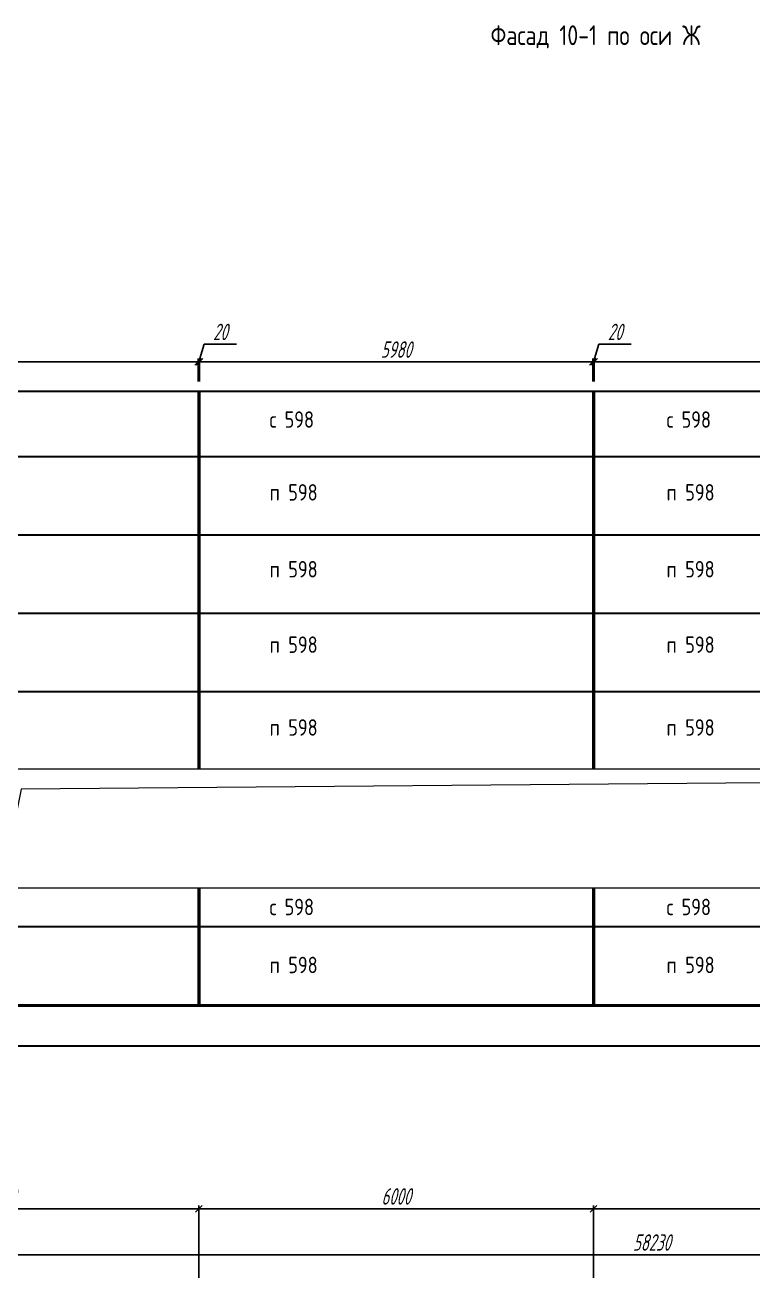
# Model space of a CAD drawing. Header units: millimetres. Extents: x -351329 to 406471, y -253833 to 111767.
# Drawn here: x -68303 to -57246, y -138756 to -119577 of the extents above; entities that cross this region are included whole.
import ezdxf

# ---------------------------------------------------------------- set-up
doc = ezdxf.new("R2010")
doc.units = ezdxf.units.MM
for name, color, linetype, lineweight in [('_Окна_двери', 131, 'Continuous', 15), ('_Оси', 90, 'Continuous', 13), ('_Размеры', 120, 'Continuous', 13), ('_Сендвичи', 230, 'Continuous', 30), ('_Стены', 7, 'Continuous', 30), ('_Текст', 141, 'Continuous', 20), ('выноска', 7, 'Continuous', 13), ('Нумерация', 91, 'Continuous', 30), ('Нумерация 1000', 50, 'Continuous', 35)]:
    doc.layers.add(name, color=color, linetype=linetype, lineweight=lineweight)
doc.styles.add('Museo sans', font='CS_Gost2304.shx')
doc.styles.add('СПДС_размеры', font='spdswin.shx', dxfattribs={"width": 0.8, "oblique": 15})
doc.dimstyles.new('СПДС', dxfattribs={"dimtxt": 2.5, "dimasz": 1, "dimexe": 0.5, "dimexo": 1.5, "dimtad": 1, "dimdec": 0, "dimtxsty": 'СПДС_размеры', "dimblk": 'OBLIQUE', "dimcen": 2.5, "dimdle": 0.5, "dimadec": 8, "dimazin": 0, "dimtfac": 1, "dimtdec": 0, "dimtix": 1, "dimtmove": 0, "dimatfit": 3, "dimfxl": 1, "dimarcsym": 0})

# ---------------------------------------------------------------- blocks, each defined once
blk = doc.blocks.new('_Oblique')
at = {"layer": 'выноска', "color": 0, "lineweight": -2}
blk.add_line((-0.5, -0.5), (0.5, 0.5), dxfattribs=at)
blk = doc.blocks.new('*D362')
at = {"layer": '_Оси', "color": 0, "lineweight": -2, "transparency": 16777216}
for p, q in [((-29616, -138256), (-87946, -138256)), ((-87896, -138606), (-87896, -138206)), ((-29666, -138606), (-29666, -138206))]:
    blk.add_line(p, q, dxfattribs=at)
at = {"layer": 'Defpoints', "color": 0, "transparency": 16777216}
for p in [(-87896, -138256), (-87896, -138756), (-29666, -138756)]:
    blk.add_point(p, dxfattribs=at)
at = {"layer": '_Оси', "color": 0, "lineweight": -2, "transparency": 16777216, "xscale": 100, "yscale": 100, "zscale": 100, "rotation": 180}
blk.add_blockref('_Oblique', (-87896, -138256), dxfattribs=at)
at = {"layer": '_Оси', "color": 0, "lineweight": -2, "transparency": 16777216, "xscale": 100, "yscale": 100, "zscale": 100}
blk.add_blockref('_Oblique', (-29666, -138256), dxfattribs=at)
at = {"layer": '_Оси', "color": 0, "lineweight": 25, "transparency": 16777216, "insert": (-58781, -138069), "char_height": 250, "attachment_point": 5, "style": 'СПДС_размеры'}
blk.add_mtext('58230', dxfattribs=at)
blk = doc.blocks.new('*D367')
at = {"layer": '_Оси', "color": 0, "lineweight": -2, "transparency": 16777216}
for p, q in [((-59666, -138606), (-59666, -137506)), ((-53666, -138606), (-53666, -137506)), ((-53616, -137556), (-59716, -137556))]:
    blk.add_line(p, q, dxfattribs=at)
at = {"layer": 'Defpoints', "color": 0, "transparency": 16777216}
for p in [(-59666, -137556), (-59666, -138756), (-53666, -138756)]:
    blk.add_point(p, dxfattribs=at)
at = {"layer": '_Оси', "color": 0, "lineweight": -2, "transparency": 16777216, "xscale": 100, "yscale": 100, "zscale": 100, "rotation": 180}
blk.add_blockref('_Oblique', (-59666, -137556), dxfattribs=at)
at = {"layer": '_Оси', "color": 0, "lineweight": -2, "transparency": 16777216, "xscale": 100, "yscale": 100, "zscale": 100}
blk.add_blockref('_Oblique', (-53666, -137556), dxfattribs=at)
at = {"layer": '_Оси', "color": 0, "lineweight": 25, "transparency": 16777216, "insert": (-56666, -137369), "char_height": 250, "attachment_point": 5, "style": 'СПДС_размеры'}
blk.add_mtext('6000', dxfattribs=at)
blk = doc.blocks.new('*D368')
at = {"layer": '_Оси', "color": 0, "lineweight": -2, "transparency": 16777216}
for p, q in [((-65666, -138606), (-65666, -137506)), ((-59666, -138606), (-59666, -137506)), ((-59616, -137556), (-65716, -137556))]:
    blk.add_line(p, q, dxfattribs=at)
at = {"layer": 'Defpoints', "color": 0, "transparency": 16777216}
for p in [(-65666, -137556), (-65666, -138756), (-59666, -138756)]:
    blk.add_point(p, dxfattribs=at)
at = {"layer": '_Оси', "color": 0, "lineweight": -2, "transparency": 16777216, "xscale": 100, "yscale": 100, "zscale": 100, "rotation": 180}
blk.add_blockref('_Oblique', (-65666, -137556), dxfattribs=at)
at = {"layer": '_Оси', "color": 0, "lineweight": -2, "transparency": 16777216, "xscale": 100, "yscale": 100, "zscale": 100}
blk.add_blockref('_Oblique', (-59666, -137556), dxfattribs=at)
at = {"layer": '_Оси', "color": 0, "lineweight": 25, "transparency": 16777216, "insert": (-62666, -137369), "char_height": 250, "attachment_point": 5, "style": 'СПДС_размеры'}
blk.add_mtext('6000', dxfattribs=at)
blk = doc.blocks.new('*D369')
at = {"layer": '_Оси', "color": 0, "lineweight": -2, "transparency": 16777216}
for p, q in [((-71666, -138606), (-71666, -137506)), ((-65666, -138606), (-65666, -137506)), ((-65616, -137556), (-71716, -137556))]:
    blk.add_line(p, q, dxfattribs=at)
at = {"layer": 'Defpoints', "color": 0, "transparency": 16777216}
for p in [(-71666, -137556), (-71666, -138756), (-65666, -138756)]:
    blk.add_point(p, dxfattribs=at)
at = {"layer": '_Оси', "color": 0, "lineweight": -2, "transparency": 16777216, "xscale": 100, "yscale": 100, "zscale": 100, "rotation": 180}
blk.add_blockref('_Oblique', (-71666, -137556), dxfattribs=at)
at = {"layer": '_Оси', "color": 0, "lineweight": -2, "transparency": 16777216, "xscale": 100, "yscale": 100, "zscale": 100}
blk.add_blockref('_Oblique', (-65666, -137556), dxfattribs=at)
at = {"layer": '_Оси', "color": 0, "lineweight": 25, "transparency": 16777216, "insert": (-68666, -137369), "char_height": 250, "attachment_point": 5, "style": 'СПДС_размеры'}
blk.add_mtext('6000', dxfattribs=at)
blk = doc.blocks.new('*U380')
at = {"color": 0, "ltscale": 100}
blk.add_lwpolyline([(0, 0), (36000, 0), (36000, 1800), (0, 1800)], close=True, dxfattribs=at)
blk.add_lwpolyline([(36000, 1800), (300, 1500), (0, 0)], dxfattribs=at)
blk = doc.blocks.new('*D389')
at = {"layer": '_Размеры', "color": 0, "lineweight": -2, "ltscale": 100, "transparency": 16777216}
for p, q in [((-72531, -124990), (-72531, -124642)), ((-65676, -124990), (-65676, -124642)), ((-72581, -124692), (-65626, -124692))]:
    blk.add_line(p, q, dxfattribs=at)
at = {"layer": 'Defpoints', "color": 0, "ltscale": 100, "transparency": 16777216}
for p in [(-65676, -124692), (-72531, -125140), (-65676, -125140)]:
    blk.add_point(p, dxfattribs=at)
at = {"layer": '_Размеры', "color": 0, "lineweight": -2, "ltscale": 100, "transparency": 16777216, "xscale": 100, "yscale": 100, "zscale": 100, "rotation": 180}
blk.add_blockref('_Oblique', (-72531, -124692), dxfattribs=at)
at = {"layer": '_Размеры', "color": 0, "lineweight": -2, "ltscale": 100, "transparency": 16777216, "xscale": 100, "yscale": 100, "zscale": 100}
blk.add_blockref('_Oblique', (-65676, -124692), dxfattribs=at)
at = {"layer": '_Размеры', "color": 0, "ltscale": 100, "transparency": 16777216, "insert": (-69104, -124504), "char_height": 250, "attachment_point": 5, "style": 'СПДС_размеры'}
blk.add_mtext('6855', dxfattribs=at)
blk = doc.blocks.new('*D390')
at = {"layer": '_Размеры', "color": 0, "lineweight": -2, "ltscale": 100, "transparency": 16777216}
for p, q in [((-65666, -124692), (-65586, -124423)), ((-65586, -124423), (-65092, -124423)), ((-65676, -124990), (-65676, -124642)), ((-65656, -124990), (-65656, -124642)), ((-65676, -124692), (-65776, -124692)), ((-65676, -124692), (-65656, -124692)), ((-65676, -124692), (-65656, -124692)), ((-65656, -124692), (-65556, -124692))]:
    blk.add_line(p, q, dxfattribs=at)
at = {"layer": 'Defpoints', "color": 0, "ltscale": 100, "transparency": 16777216}
for p in [(-65656, -124692), (-65676, -125140), (-65656, -125140)]:
    blk.add_point(p, dxfattribs=at)
at = {"layer": '_Размеры', "color": 0, "lineweight": -2, "ltscale": 100, "transparency": 16777216, "xscale": 100, "yscale": 100, "zscale": 100}
blk.add_blockref('_Oblique', (-65676, -124692), dxfattribs=at)
at = {"layer": '_Размеры', "color": 0, "lineweight": -2, "ltscale": 100, "transparency": 16777216, "xscale": 100, "yscale": 100, "zscale": 100, "rotation": 180}
blk.add_blockref('_Oblique', (-65656, -124692), dxfattribs=at)
at = {"layer": '_Размеры', "color": 0, "ltscale": 100, "transparency": 16777216, "insert": (-65339, -124236), "char_height": 250, "attachment_point": 5, "style": 'СПДС_размеры'}
blk.add_mtext('20', dxfattribs=at)
blk = doc.blocks.new('*D391')
at = {"layer": '_Размеры', "color": 0, "lineweight": -2, "ltscale": 100, "transparency": 16777216}
for p, q in [((-65656, -124990), (-65656, -124642)), ((-59676, -124990), (-59676, -124642)), ((-65706, -124692), (-59626, -124692))]:
    blk.add_line(p, q, dxfattribs=at)
at = {"layer": 'Defpoints', "color": 0, "ltscale": 100, "transparency": 16777216}
for p in [(-59676, -124692), (-65656, -125140), (-59676, -125140)]:
    blk.add_point(p, dxfattribs=at)
at = {"layer": '_Размеры', "color": 0, "lineweight": -2, "ltscale": 100, "transparency": 16777216, "xscale": 100, "yscale": 100, "zscale": 100, "rotation": 180}
blk.add_blockref('_Oblique', (-65656, -124692), dxfattribs=at)
at = {"layer": '_Размеры', "color": 0, "lineweight": -2, "ltscale": 100, "transparency": 16777216, "xscale": 100, "yscale": 100, "zscale": 100}
blk.add_blockref('_Oblique', (-59676, -124692), dxfattribs=at)
at = {"layer": '_Размеры', "color": 0, "ltscale": 100, "transparency": 16777216, "insert": (-62666, -124504), "char_height": 250, "attachment_point": 5, "style": 'СПДС_размеры'}
blk.add_mtext('5980', dxfattribs=at)
blk = doc.blocks.new('*D392')
at = {"layer": '_Размеры', "color": 0, "lineweight": -2, "ltscale": 100, "transparency": 16777216}
for p, q in [((-59666, -124692), (-59586, -124423)), ((-59586, -124423), (-59092, -124423)), ((-59676, -124990), (-59676, -124642)), ((-59656, -124990), (-59656, -124642)), ((-59676, -124692), (-59776, -124692)), ((-59676, -124692), (-59656, -124692)), ((-59676, -124692), (-59656, -124692)), ((-59656, -124692), (-59556, -124692))]:
    blk.add_line(p, q, dxfattribs=at)
at = {"layer": 'Defpoints', "color": 0, "ltscale": 100, "transparency": 16777216}
for p in [(-59656, -124692), (-59676, -125140), (-59656, -125140)]:
    blk.add_point(p, dxfattribs=at)
at = {"layer": '_Размеры', "color": 0, "lineweight": -2, "ltscale": 100, "transparency": 16777216, "xscale": 100, "yscale": 100, "zscale": 100}
blk.add_blockref('_Oblique', (-59676, -124692), dxfattribs=at)
at = {"layer": '_Размеры', "color": 0, "lineweight": -2, "ltscale": 100, "transparency": 16777216, "xscale": 100, "yscale": 100, "zscale": 100, "rotation": 180}
blk.add_blockref('_Oblique', (-59656, -124692), dxfattribs=at)
at = {"layer": '_Размеры', "color": 0, "ltscale": 100, "transparency": 16777216, "insert": (-59339, -124236), "char_height": 250, "attachment_point": 5, "style": 'СПДС_размеры'}
blk.add_mtext('20', dxfattribs=at)
blk = doc.blocks.new('*D393')
at = {"layer": '_Размеры', "color": 0, "lineweight": -2, "ltscale": 100, "transparency": 16777216}
for p, q in [((-59656, -124990), (-59656, -124642)), ((-53676, -124990), (-53676, -124642)), ((-59706, -124692), (-53626, -124692))]:
    blk.add_line(p, q, dxfattribs=at)
at = {"layer": 'Defpoints', "color": 0, "ltscale": 100, "transparency": 16777216}
for p in [(-53676, -124692), (-59656, -125140), (-53676, -125140)]:
    blk.add_point(p, dxfattribs=at)
at = {"layer": '_Размеры', "color": 0, "lineweight": -2, "ltscale": 100, "transparency": 16777216, "xscale": 100, "yscale": 100, "zscale": 100, "rotation": 180}
blk.add_blockref('_Oblique', (-59656, -124692), dxfattribs=at)
at = {"layer": '_Размеры', "color": 0, "lineweight": -2, "ltscale": 100, "transparency": 16777216, "xscale": 100, "yscale": 100, "zscale": 100}
blk.add_blockref('_Oblique', (-53676, -124692), dxfattribs=at)
at = {"layer": '_Размеры', "color": 0, "ltscale": 100, "transparency": 16777216, "insert": (-56666, -124504), "char_height": 250, "attachment_point": 5, "style": 'СПДС_размеры'}
blk.add_mtext('5980', dxfattribs=at)

msp = doc.modelspace()

# ---------------------------------------------------------------- linework, layer by layer
at = {"layer": '_Сендвичи', "ltscale": 100}
for p, q in [((-29196.2, -125140), (-72551.2, -125140)), ((-65676.2, -125140), (-65676.2, -130880)), ((-65656.2, -125140), (-65656.2, -130880)), ((-59676.2, -125140), (-59676.2, -130880)), ((-59656.2, -125140), (-59656.2, -130880)), ((-88241.2, -126130), (-29196.2, -126130)), ((-88241.2, -127320), (-29196.2, -127320)), ((-88241.2, -128510), (-29196.2, -128510)), ((-77396.2, -129700), (-29196.2, -129700)), ((-65676.2, -132680), (-65676.2, -134460)), ((-65656.2, -132680), (-65656.2, -134460)), ((-59676.2, -132680), (-59676.2, -134460)), ((-59656.2, -132680), (-59656.2, -134460)), ((-77396.2, -133270), (-29196.2, -133270)), ((-77396.2, -134460), (-29196.2, -134460))]:
    msp.add_line(p, q, dxfattribs=at)
at = {"layer": '_Стены', "ltscale": 100}
msp.add_lwpolyline([(-83396.2, -134480), (-88396.2, -134480), (-88396.2, -135080), (-29041.2, -135080), (-29041.2, -134480), (-77396.2, -134480)], dxfattribs=at)

# ---------------------------------------------------------------- block references
at = {"layer": '_Окна_двери', "ltscale": 100}
msp.add_blockref('*U380', (-68666.2, -132680), dxfattribs=at)

# ---------------------------------------------------------------- texts
at = {"layer": '_Текст', "linetype": 'Continuous', "ltscale": 100, "style": 'Museo sans'}
msp.add_text('Фасад 10-1 по оси Ж', height=300, dxfattribs=at).set_placement((-61231, -119879))
at = {"layer": 'Нумерация', "linetype": 'Continuous', "ltscale": 100, "style": 'Museo sans'}
for p in [(-64590, -126798), (-58557, -126798), (-64590, -127966), (-58557, -127966), (-64590, -129112), (-58557, -129112), (-64590, -130370), (-58557, -130370), (-64590, -133978), (-58557, -133978)]:
    msp.add_text('п 598', height=250, dxfattribs=at).set_placement(p)
at = {"layer": 'Нумерация 1000', "linetype": 'Continuous', "ltscale": 100, "style": 'Museo sans'}
for p in [(-64590, -125692), (-58557, -125692), (-64590, -133097), (-58557, -133097)]:
    msp.add_text('с 598', height=250, dxfattribs=at).set_placement(p)

# ---------------------------------------------------------------- dimensions: what is measured, and where the dimension line sits
at = {"layer": '_Оси', "lineweight": 25}
for base, p1, p2, picture, middle in [((-71666.2, -137556.3), (-65666.2, -138756.3), (-71666.2, -138756.3), '*D369', (-68666.2, -137368.8)), ((-65666.2, -137556.3), (-59666.2, -138756.3), (-65666.2, -138756.3), '*D368', (-62666.2, -137368.8)), ((-59666.2, -137556.3), (-53666.2, -138756.3), (-59666.2, -138756.3), '*D367', (-56666.2, -137368.8)), ((-87896.2, -138256.3), (-29666.2, -138756.3), (-87896.2, -138756.3), '*D362', (-58781.2, -138068.8))]:
    dim = msp.add_linear_dim(base=base, p1=p1, p2=p2, angle=180, dimstyle='СПДС', override={"dimscale": 100}, dxfattribs=at)
    dim.commit()
    dim.dimension.update_dxf_attribs({"geometry": picture, "text_midpoint": middle})
at = {"layer": '_Размеры', "ltscale": 100}
for base, p1, p2, picture, middle in [((-65656.2, -124692), (-65676.2, -125140), (-65656.2, -125140), '*D390', (-65523.1, -124235.8)), ((-59656.2, -124692), (-59676.2, -125140), (-59656.2, -125140), '*D392', (-59523.1, -124235.8)), ((-65676.2, -124692), (-72531.2, -125140), (-65676.2, -125140), '*D389', (-69103.7, -124504.5)), ((-59676.2, -124692), (-65656.2, -125140), (-59676.2, -125140), '*D391', (-62666.2, -124504.5)), ((-53676.2, -124692), (-59656.2, -125140), (-53676.2, -125140), '*D393', (-56666.2, -124504.5))]:
    dim = msp.add_linear_dim(base=base, p1=p1, p2=p2, dimstyle='СПДС', override={"dimscale": 100, "dimtix": 0, "dimtmove": 1}, dxfattribs=at)
    dim.commit()
    dim.dimension.update_dxf_attribs({"geometry": picture, "text_midpoint": middle})

doc.saveas('drawing.dxf')
